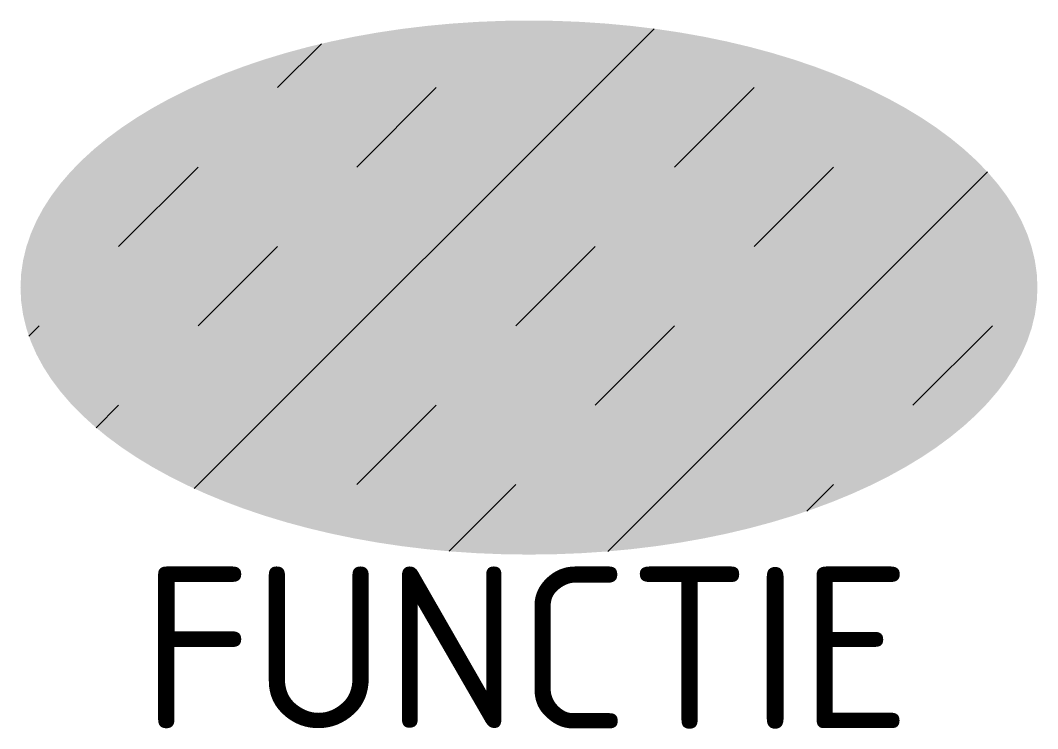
# Model space of a CAD drawing. Extents: x -6 to 5.4, y -4.9 to 3.
import ezdxf
from ezdxf.enums import TextEntityAlignment as Align

# ---------------------------------------------------------------- set-up
doc = ezdxf.new("R2010")
doc.units = 0
doc.styles.add('NLCS-ISO', font='NLCS-ISO.ttf')

msp = doc.modelspace()

# ---------------------------------------------------------------- hatches: boundary and pattern name
at = {"ltscale": 0.1}
h = msp.add_hatch(color=253, dxfattribs=at)
edge = h.paths.add_edge_path()
edge.add_ellipse((-0.295, -0.016), major_axis=(5.658, 0), ratio=0.525412, start_angle=0, end_angle=360, ccw=False)

# ---------------------------------------------------------------- linework, layer by layer
at = {"color": 1, "ltscale": 0.1}
for p, q in [((-4.021, -2.253), (1.098, 2.866)), ((-3.094, 2.21), (-2.605, 2.698)), ((-2.21, 1.326), (-1.326, 2.21)), ((1.326, 1.326), (2.21, 2.21)), ((-4.861, 0.442), (-3.977, 1.326)), ((0.583, -2.953), (4.806, 1.271)), ((2.21, 0.442), (3.094, 1.326)), ((-3.977, -0.442), (-3.094, 0.442)), ((-0.442, -0.442), (0.442, 0.442)), ((-5.859, -0.556), (-5.745, -0.442)), ((0.442, -1.326), (1.326, -0.442)), ((3.977, -1.326), (4.861, -0.442)), ((-5.111, -1.576), (-4.861, -1.326)), ((-2.21, -2.21), (-1.326, -1.326)), ((-1.184, -2.952), (-0.442, -2.21)), ((2.798, -2.505), (3.094, -2.21))]:
    msp.add_line(p, q, dxfattribs=at)

# ---------------------------------------------------------------- texts
at = {"style": 'NLCS-ISO', "flags": 1}
msp.add_attdef('FUNCTIE', text='', height=1.8, dxfattribs=at).set_placement((-0.326, -4.027), align=Align.MIDDLE_CENTER)

doc.saveas('drawing.dxf')
